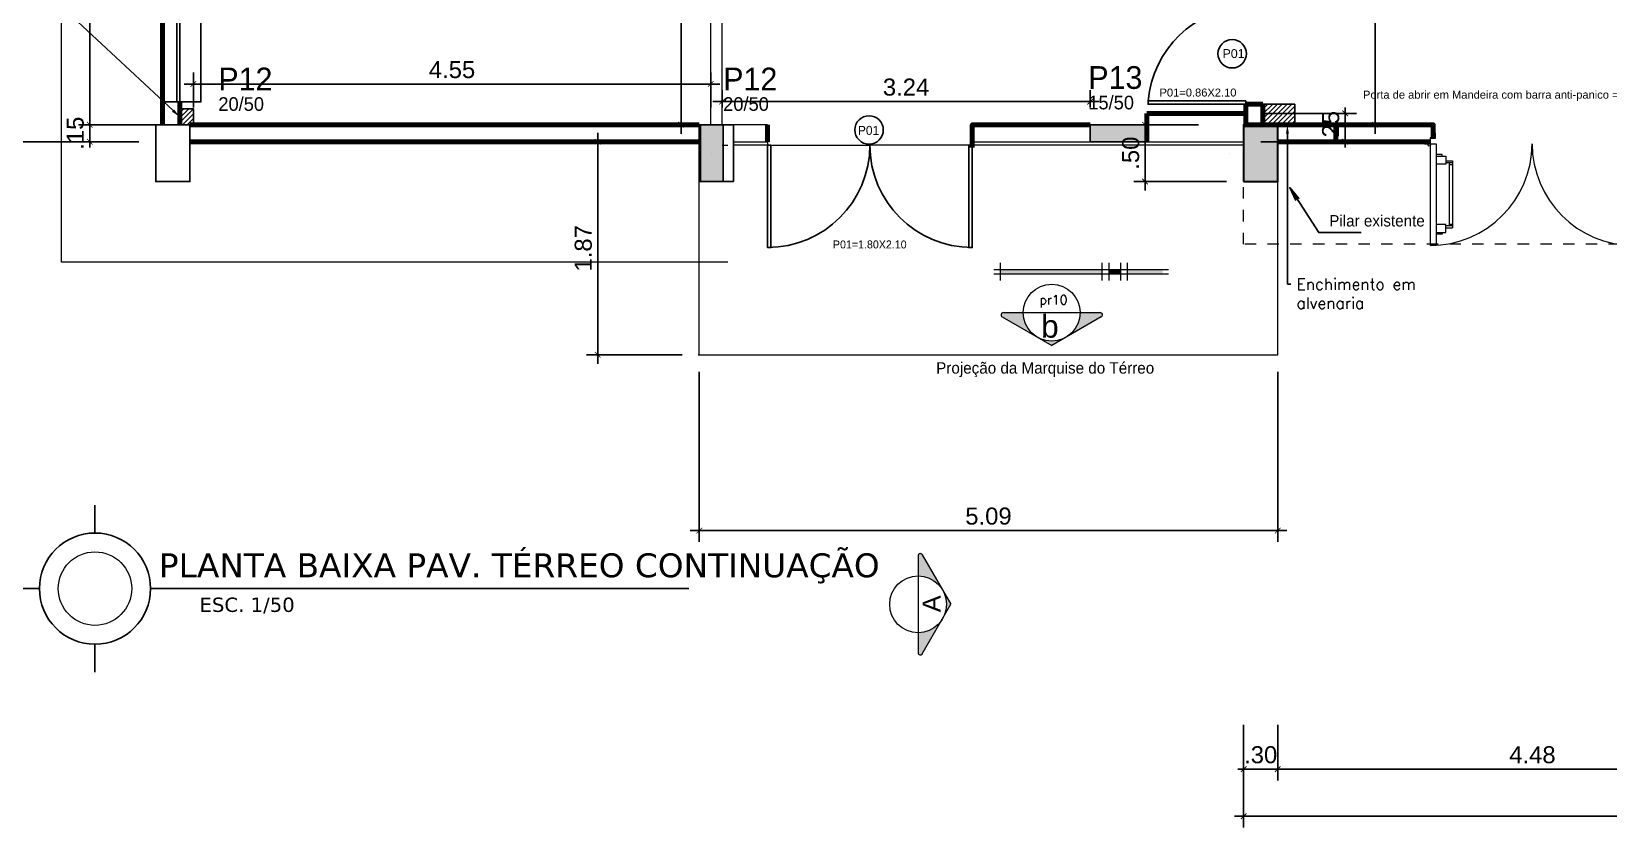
# Model space of a CAD drawing. Header units: metres. Extents: x -15851 to -15710, y 6781 to 6850.
# Drawn here: x -15826.43 to -15812.56, y 6815.64 to 6822.64 of the extents above; entities that cross this region are included whole.
import ezdxf
from ezdxf import colors
from ezdxf.entities.mleader import LeaderData, LeaderLine
from ezdxf.enums import TextEntityAlignment as Align
from ezdxf.math import Vec2, Vec3

# ---------------------------------------------------------------- set-up
doc = ezdxf.new("R2010")
doc.units = ezdxf.units.M
doc.linetypes.add('ACAD_ISO02W100', pattern=[15, 12, -3])
doc.linetypes.add('HIDDEN', pattern=[0.375, 0.25, -0.125])
for name, color, linetype in [('1', 1, 'Continuous'), ('3', 3, 'Continuous'), ('Aguas Pluviais', 160, 'Continuous'), ('ARCO', 1, 'Continuous'), ('ESQUADRIAS', 2, 'Continuous'), ('pilares', 253, 'Continuous'), ('Shafts', 1, 'Continuous'), ('TEXTO', 7, 'Continuous'), ('Texto Esquadrias', 7, 'Continuous')]:
    doc.layers.add(name, color=color, linetype=linetype)
for name, color, linetype, lineweight in [('cota', 18, 'Continuous', 9), ('K-BSE-ARQ-LAY', 252, 'Continuous', 5), ('linha', 1, 'Continuous', 9), ('Linha 1', 1, 'Continuous', 13), ('Linha 2', 2, 'Continuous', 20), ('Linha 3', 3, 'Continuous', 30), ('linha2', 2, 'Continuous', 20), ('parede', 8, 'Continuous', 80), ('Parede de Gesso', 160, 'Continuous', 9), ('projeção', 25, 'ACAD_ISO02W100', 9)]:
    doc.layers.add(name, color=color, linetype=linetype, lineweight=lineweight)
doc.styles.add('AMBI', font='arial.ttf')
doc.styles.add('arial', font='arial.ttf')
doc.styles.add('romans', font='romans.shx')
doc.styles.add('VERDANA', font='verdana.ttf')
doc.dimstyles.new('1-50', dxfattribs={"dimtxt": 0.15, "dimasz": 0.05, "dimexe": 0.1, "dimexo": 0.15, "dimgap": 0.05, "dimtad": 1, "dimzin": 4, "dimdsep": 46, "dimtxsty": 'arial', "dimblk": 'ARCHTICK', "dimcen": 0, "dimdle": 0.08, "dimclrd": 256, "dimclre": 256, "dimclrt": 256, "dimadec": 1, "dimazin": 0, "dimtfac": 1, "dimtix": 1, "dimtmove": 0, "dimatfit": 0, "dimldrblk": 'ARCHTICK', "dimfxl": 1, "dimtolj": 1, "dimarcsym": 0})

# ---------------------------------------------------------------- blocks, each defined once
blk = doc.blocks.new('_ArchTick')
at = {"color": 0, "linetype": 'ByBlock', "const_width": 0.15}
blk.add_lwpolyline([(-0.5, -0.5), (0.5, 0.5)], dxfattribs=at)
blk = doc.blocks.new('*D585')
at = {"layer": 'cota', "lineweight": -2, "transparency": 16777216}
for p, q in [((-15825.274, 6821.817), (-15826.015, 6821.817)), ((-15825.915, 6821.817), (-15825.915, 6821.867)), ((-15825.915, 6821.817), (-15825.915, 6821.667)), ((-15825.484, 6821.667), (-15826.015, 6821.667)), ((-15825.915, 6821.667), (-15825.915, 6821.617))]:
    blk.add_line(p, q, dxfattribs=at)
at = {"layer": 'Defpoints', "color": 0, "transparency": 16777216}
for p in [(-15825.124, 6821.817), (-15825.915, 6821.667), (-15825.334, 6821.667)]:
    blk.add_point(p, dxfattribs=at)
at = {"layer": 'cota', "lineweight": -2, "transparency": 16777216, "xscale": 0.05, "yscale": 0.05, "zscale": 0.05}
for p, rotation in [((-15825.915, 6821.817), 270), ((-15825.915, 6821.667), 90)]:
    blk.add_blockref('_ArchTick', p, dxfattribs=dict(at, rotation=rotation))
at = {"layer": 'cota', "transparency": 16777216, "insert": (-15826.042, 6821.742), "char_height": 0.15, "attachment_point": 5, "rotation": 90, "style": 'arial'}
blk.add_mtext('\\A1;.15', dxfattribs=at)
blk = doc.blocks.new('*D663')
at = {"layer": 'cota', "lineweight": -2, "transparency": 16777216}
for p, q in [((-15826.644, 6821.587), (-15826.644, 6837.657)), ((-15825.484, 6837.577), (-15826.744, 6837.577)), ((-15825.484, 6821.667), (-15826.744, 6821.667))]:
    blk.add_line(p, q, dxfattribs=at)
at = {"layer": 'Defpoints', "color": 0, "transparency": 16777216}
for p in [(-15826.644, 6837.577), (-15825.334, 6837.577), (-15825.334, 6821.667)]:
    blk.add_point(p, dxfattribs=at)
at = {"layer": 'cota', "lineweight": -2, "transparency": 16777216, "xscale": 0.05, "yscale": 0.05, "zscale": 0.05}
for p, rotation in [((-15826.644, 6837.577), 90), ((-15826.644, 6821.667), 270)]:
    blk.add_blockref('_ArchTick', p, dxfattribs=dict(at, rotation=rotation))
at = {"layer": 'cota', "transparency": 16777216, "insert": (-15826.771, 6829.622), "char_height": 0.15, "attachment_point": 5, "rotation": 90, "style": 'arial'}
blk.add_mtext('\\A1;15.91', dxfattribs=at)
blk = doc.blocks.new('*D669')
at = {"layer": 'cota', "lineweight": -2, "transparency": 16777216}
for p, q in [((-15825.474, 6827.482), (-15826.015, 6827.482)), ((-15825.915, 6827.562), (-15825.915, 6821.737)), ((-15825.484, 6821.817), (-15826.015, 6821.817))]:
    blk.add_line(p, q, dxfattribs=at)
at = {"layer": 'Defpoints', "color": 0, "transparency": 16777216}
for p in [(-15825.324, 6827.482), (-15825.915, 6821.817), (-15825.334, 6821.817)]:
    blk.add_point(p, dxfattribs=at)
at = {"layer": 'cota', "lineweight": -2, "transparency": 16777216, "xscale": 0.05, "yscale": 0.05, "zscale": 0.05}
for p, rotation in [((-15825.915, 6827.482), 90), ((-15825.915, 6821.817), 270)]:
    blk.add_blockref('_ArchTick', p, dxfattribs=dict(at, rotation=rotation))
at = {"layer": 'cota', "transparency": 16777216, "insert": (-15826.042, 6824.65), "char_height": 0.15, "attachment_point": 5, "rotation": 90, "style": 'arial'}
blk.add_mtext('\\A1;5.67', dxfattribs=at)
blk = doc.blocks.new('*D670')
at = {"layer": 'cota', "lineweight": -2, "transparency": 16777216}
for p, q in [((-15820.554, 6819.643), (-15820.554, 6818.147)), ((-15815.467, 6819.643), (-15815.467, 6818.147)), ((-15815.387, 6818.247), (-15820.634, 6818.247))]:
    blk.add_line(p, q, dxfattribs=at)
at = {"layer": 'Defpoints', "color": 0, "transparency": 16777216}
for p in [(-15820.554, 6819.793), (-15815.467, 6819.793), (-15820.554, 6818.247)]:
    blk.add_point(p, dxfattribs=at)
at = {"layer": 'cota', "lineweight": -2, "transparency": 16777216, "xscale": 0.05, "yscale": 0.05, "zscale": 0.05, "rotation": 180}
blk.add_blockref('_ArchTick', (-15820.554, 6818.247), dxfattribs=at)
at = {"layer": 'cota', "lineweight": -2, "transparency": 16777216, "xscale": 0.05, "yscale": 0.05, "zscale": 0.05}
blk.add_blockref('_ArchTick', (-15815.467, 6818.247), dxfattribs=at)
at = {"layer": 'cota', "transparency": 16777216, "insert": (-15818.011, 6818.374), "char_height": 0.15, "attachment_point": 5, "style": 'arial'}
blk.add_mtext('\\A1;5.09', dxfattribs=at)
blk = doc.blocks.new('*D671')
at = {"layer": 'cota', "lineweight": -2, "transparency": 16777216}
for p, q in [((-15820.704, 6821.667), (-15821.547, 6821.667)), ((-15821.447, 6819.713), (-15821.447, 6821.747)), ((-15820.704, 6819.793), (-15821.547, 6819.793))]:
    blk.add_line(p, q, dxfattribs=at)
at = {"layer": 'Defpoints', "color": 0, "transparency": 16777216}
for p in [(-15821.447, 6821.667), (-15820.554, 6821.667), (-15820.554, 6819.793)]:
    blk.add_point(p, dxfattribs=at)
at = {"layer": 'cota', "lineweight": -2, "transparency": 16777216, "xscale": 0.05, "yscale": 0.05, "zscale": 0.05}
for p, rotation in [((-15821.447, 6821.667), 90), ((-15821.447, 6819.793), 270)]:
    blk.add_blockref('_ArchTick', p, dxfattribs=dict(at, rotation=rotation))
at = {"layer": 'cota', "transparency": 16777216, "insert": (-15821.574, 6820.73), "char_height": 0.15, "attachment_point": 5, "rotation": 90, "style": 'arial'}
blk.add_mtext('\\A1;1.87', dxfattribs=at)
blk = doc.blocks.new('*D674')
at = {"layer": 'cota', "lineweight": -2, "transparency": 16777216}
for p, q in [((-15814.874, 6821.917), (-15814.874, 6821.967)), ((-15815.597, 6821.917), (-15814.774, 6821.917)), ((-15814.874, 6821.917), (-15814.874, 6821.667)), ((-15815.617, 6821.667), (-15814.774, 6821.667)), ((-15814.874, 6821.667), (-15814.874, 6821.617))]:
    blk.add_line(p, q, dxfattribs=at)
at = {"layer": 'Defpoints', "color": 0, "transparency": 16777216}
for p in [(-15815.747, 6821.917), (-15815.767, 6821.667), (-15814.874, 6821.667)]:
    blk.add_point(p, dxfattribs=at)
at = {"layer": 'cota', "lineweight": -2, "transparency": 16777216, "xscale": 0.05, "yscale": 0.05, "zscale": 0.05}
for p, rotation in [((-15814.874, 6821.917), 270), ((-15814.874, 6821.667), 90)]:
    blk.add_blockref('_ArchTick', p, dxfattribs=dict(at, rotation=rotation))
at = {"layer": 'cota', "transparency": 16777216, "insert": (-15815.001, 6821.792), "char_height": 0.15, "attachment_point": 5, "rotation": 90, "style": 'arial'}
blk.add_mtext('\\A1;.25', dxfattribs=at)
blk = doc.blocks.new('*D653')
at = {"layer": 'cota', "lineweight": -2, "transparency": 16777216}
for p, q in [((-15820.504, 6824.702), (-15820.813, 6824.702)), ((-15820.713, 6821.737), (-15820.713, 6824.782)), ((-15820.504, 6821.817), (-15820.813, 6821.817))]:
    blk.add_line(p, q, dxfattribs=at)
at = {"layer": 'Defpoints', "color": 0, "transparency": 16777216}
for p in [(-15820.713, 6824.702), (-15820.354, 6824.702), (-15820.354, 6821.817)]:
    blk.add_point(p, dxfattribs=at)
at = {"layer": 'cota', "lineweight": -2, "transparency": 16777216, "xscale": 0.05, "yscale": 0.05, "zscale": 0.05}
for p, rotation in [((-15820.713, 6824.702), 90), ((-15820.713, 6821.817), 270)]:
    blk.add_blockref('_ArchTick', p, dxfattribs=dict(at, rotation=rotation))
at = {"layer": 'cota', "transparency": 16777216, "insert": (-15820.84, 6823.26), "char_height": 0.15, "attachment_point": 5, "rotation": 90, "style": 'arial'}
blk.add_mtext('\\A1;2.89', dxfattribs=at)
blk = doc.blocks.new('*D654')
at = {"layer": 'cota', "lineweight": -2, "transparency": 16777216}
for p, q in [((-15820.354, 6821.967), (-15820.354, 6822.12)), ((-15817.117, 6821.967), (-15817.117, 6822.12)), ((-15820.434, 6822.02), (-15817.037, 6822.02))]:
    blk.add_line(p, q, dxfattribs=at)
at = {"layer": 'Defpoints', "color": 0, "transparency": 16777216}
for p in [(-15817.117, 6822.02), (-15820.354, 6821.817), (-15817.117, 6821.817)]:
    blk.add_point(p, dxfattribs=at)
at = {"layer": 'cota', "lineweight": -2, "transparency": 16777216, "xscale": 0.05, "yscale": 0.05, "zscale": 0.05, "rotation": 180}
blk.add_blockref('_ArchTick', (-15820.354, 6822.02), dxfattribs=at)
at = {"layer": 'cota', "lineweight": -2, "transparency": 16777216, "xscale": 0.05, "yscale": 0.05, "zscale": 0.05}
blk.add_blockref('_ArchTick', (-15817.117, 6822.02), dxfattribs=at)
at = {"layer": 'cota', "transparency": 16777216, "insert": (-15818.736, 6822.147), "char_height": 0.15, "attachment_point": 5, "style": 'arial'}
blk.add_mtext('\\A1;3.24', dxfattribs=at)
blk = doc.blocks.new('*D655')
at = {"layer": 'cota', "lineweight": -2, "transparency": 16777216}
for p, q in [((-15825.004, 6821.967), (-15825.004, 6822.275)), ((-15820.454, 6821.967), (-15820.454, 6822.275)), ((-15825.084, 6822.175), (-15820.374, 6822.175))]:
    blk.add_line(p, q, dxfattribs=at)
at = {"layer": 'Defpoints', "color": 0, "transparency": 16777216}
for p in [(-15820.454, 6822.175), (-15825.004, 6821.817), (-15820.454, 6821.817)]:
    blk.add_point(p, dxfattribs=at)
at = {"layer": 'cota', "lineweight": -2, "transparency": 16777216, "xscale": 0.05, "yscale": 0.05, "zscale": 0.05, "rotation": 180}
blk.add_blockref('_ArchTick', (-15825.004, 6822.175), dxfattribs=at)
at = {"layer": 'cota', "lineweight": -2, "transparency": 16777216, "xscale": 0.05, "yscale": 0.05, "zscale": 0.05}
blk.add_blockref('_ArchTick', (-15820.454, 6822.175), dxfattribs=at)
at = {"layer": 'cota', "transparency": 16777216, "insert": (-15822.729, 6822.301), "char_height": 0.15, "attachment_point": 5, "style": 'arial'}
blk.add_mtext('\\A1;4.55', dxfattribs=at)
blk = doc.blocks.new('*D596')
at = {"layer": 'cota', "lineweight": -2, "transparency": 16777216}
for p, q in [((-15816.165, 6821.817), (-15816.734, 6821.817)), ((-15816.634, 6821.237), (-15816.634, 6821.897)), ((-15815.917, 6821.317), (-15816.734, 6821.317))]:
    blk.add_line(p, q, dxfattribs=at)
at = {"layer": 'Defpoints', "color": 0, "transparency": 16777216}
for p in [(-15816.634, 6821.817), (-15816.015, 6821.817), (-15815.767, 6821.317)]:
    blk.add_point(p, dxfattribs=at)
at = {"layer": 'cota', "lineweight": -2, "transparency": 16777216, "xscale": 0.05, "yscale": 0.05, "zscale": 0.05}
for p, rotation in [((-15816.634, 6821.817), 90), ((-15816.634, 6821.317), 270)]:
    blk.add_blockref('_ArchTick', p, dxfattribs=dict(at, rotation=rotation))
at = {"layer": 'cota', "transparency": 16777216, "insert": (-15816.76, 6821.567), "char_height": 0.15, "attachment_point": 5, "rotation": 90, "style": 'arial'}
blk.add_mtext('\\A1;.50', dxfattribs=at)
blk = doc.blocks.new('*D600')
at = {"layer": 'cota', "lineweight": -2, "transparency": 16777216}
for p, q in [((-15815.767, 6816.538), (-15815.767, 6816.049)), ((-15815.467, 6816.538), (-15815.467, 6816.049)), ((-15815.767, 6816.149), (-15815.817, 6816.149)), ((-15815.767, 6816.149), (-15815.467, 6816.149)), ((-15815.467, 6816.149), (-15815.417, 6816.149))]:
    blk.add_line(p, q, dxfattribs=at)
at = {"layer": 'Defpoints', "color": 0, "transparency": 16777216}
for p in [(-15815.767, 6816.688), (-15815.467, 6816.688), (-15815.467, 6816.149)]:
    blk.add_point(p, dxfattribs=at)
at = {"layer": 'cota', "lineweight": -2, "transparency": 16777216, "xscale": 0.05, "yscale": 0.05, "zscale": 0.05}
blk.add_blockref('_ArchTick', (-15815.767, 6816.149), dxfattribs=at)
at = {"layer": 'cota', "lineweight": -2, "transparency": 16777216, "xscale": 0.05, "yscale": 0.05, "zscale": 0.05, "rotation": 180}
blk.add_blockref('_ArchTick', (-15815.467, 6816.149), dxfattribs=at)
at = {"layer": 'cota', "transparency": 16777216, "insert": (-15815.617, 6816.275), "char_height": 0.15, "attachment_point": 5, "style": 'arial'}
blk.add_mtext('\\A1;.30', dxfattribs=at)
blk = doc.blocks.new('*D601')
at = {"layer": 'cota', "lineweight": -2, "transparency": 16777216}
for p, q in [((-15815.467, 6816.538), (-15815.467, 6816.049)), ((-15810.987, 6816.538), (-15810.987, 6816.049)), ((-15815.547, 6816.149), (-15810.907, 6816.149))]:
    blk.add_line(p, q, dxfattribs=at)
at = {"layer": 'Defpoints', "color": 0, "transparency": 16777216}
for p in [(-15815.467, 6816.688), (-15810.987, 6816.688), (-15810.987, 6816.149)]:
    blk.add_point(p, dxfattribs=at)
at = {"layer": 'cota', "lineweight": -2, "transparency": 16777216, "xscale": 0.05, "yscale": 0.05, "zscale": 0.05, "rotation": 180}
blk.add_blockref('_ArchTick', (-15815.467, 6816.149), dxfattribs=at)
at = {"layer": 'cota', "lineweight": -2, "transparency": 16777216, "xscale": 0.05, "yscale": 0.05, "zscale": 0.05}
blk.add_blockref('_ArchTick', (-15810.987, 6816.149), dxfattribs=at)
at = {"layer": 'cota', "transparency": 16777216, "insert": (-15813.227, 6816.275), "char_height": 0.15, "attachment_point": 5, "style": 'arial'}
blk.add_mtext('\\A1;4.48', dxfattribs=at)
blk = doc.blocks.new('*D608')
at = {"layer": 'cota', "lineweight": -2, "transparency": 16777216}
for p, q in [((-15815.767, 6816.538), (-15815.767, 6815.636)), ((-15791.567, 6816.538), (-15791.567, 6815.636)), ((-15815.847, 6815.736), (-15791.487, 6815.736))]:
    blk.add_line(p, q, dxfattribs=at)
at = {"layer": 'Defpoints', "color": 0, "transparency": 16777216}
for p in [(-15815.767, 6816.688), (-15791.567, 6816.688), (-15791.567, 6815.736)]:
    blk.add_point(p, dxfattribs=at)
at = {"layer": 'cota', "lineweight": -2, "transparency": 16777216, "xscale": 0.05, "yscale": 0.05, "zscale": 0.05, "rotation": 180}
blk.add_blockref('_ArchTick', (-15815.767, 6815.736), dxfattribs=at)
at = {"layer": 'cota', "lineweight": -2, "transparency": 16777216, "xscale": 0.05, "yscale": 0.05, "zscale": 0.05}
blk.add_blockref('_ArchTick', (-15791.567, 6815.736), dxfattribs=at)
at = {"layer": 'cota', "transparency": 16777216, "insert": (-15803.667, 6815.863), "char_height": 0.15, "attachment_point": 5, "style": 'arial'}
blk.add_mtext('\\A1;24.20', dxfattribs=at)
blk = doc.blocks.new('*D690')
at = {"layer": 'cota', "lineweight": -2, "transparency": 16777216}
for p, q in [((-15815.467, 6833.897), (-15814.511, 6833.897)), ((-15814.611, 6821.737), (-15814.611, 6833.977)), ((-15815.447, 6821.817), (-15814.511, 6821.817))]:
    blk.add_line(p, q, dxfattribs=at)
at = {"layer": 'Defpoints', "color": 0, "transparency": 16777216}
for p in [(-15815.617, 6833.897), (-15814.611, 6833.897), (-15815.597, 6821.817)]:
    blk.add_point(p, dxfattribs=at)
at = {"layer": 'cota', "lineweight": -2, "transparency": 16777216, "xscale": 0.05, "yscale": 0.05, "zscale": 0.05}
for p, rotation in [((-15814.611, 6833.897), 90), ((-15814.611, 6821.817), 270)]:
    blk.add_blockref('_ArchTick', p, dxfattribs=dict(at, rotation=rotation))
at = {"layer": 'cota', "transparency": 16777216, "insert": (-15814.737, 6827.857), "char_height": 0.15, "attachment_point": 5, "rotation": 90, "style": 'arial'}
blk.add_mtext('\\A1;12.08', dxfattribs=at)

msp = doc.modelspace()

# ---------------------------------------------------------------- hatches: boundary and pattern name
at = {"layer": 'linha'}
h = msp.add_hatch(color=256, dxfattribs=at)
h.paths.add_polyline_path([(-15817.01, 6820.505), (-15817.904, 6820.505), (-15817.904, 6820.544), (-15817.01, 6820.544)])
h.paths.add_polyline_path([(-15816.478, 6820.505), (-15816.787, 6820.505), (-15816.787, 6820.544), (-15816.478, 6820.544)])
msp.add_hatch(color=256, dxfattribs=at).paths.add_polyline_path([(-15816.846, 6820.505), (-15816.951, 6820.505), (-15816.951, 6820.544), (-15816.846, 6820.544)])
h = msp.add_hatch(color=256, dxfattribs=at)
h.paths.add_polyline_path([(-15817.89, 6820.127, -0.767327), (-15817.88, 6820.164), (-15817.705, 6820.164, 0.267949), (-15817.58, 6819.948)])
h.paths.add_polyline_path([(-15817.33, 6819.948), (-15817.455, 6819.876), (-15817.58, 6819.948, 0.131652), (-15817.455, 6819.914, 0.131652)])
h.paths.add_polyline_path([(-15817.029, 6820.164, -0.767327), (-15817.019, 6820.127), (-15817.33, 6819.948, 0.267949), (-15817.205, 6820.164)])
h = msp.add_hatch(color=256, dxfattribs=at)
h.paths.add_polyline_path([(-15818.593, 6818.035, 0.767327), (-15818.63, 6818.025), (-15818.63, 6817.849, -0.267949), (-15818.414, 6817.724)])
h.paths.add_polyline_path([(-15818.414, 6817.474), (-15818.342, 6817.599), (-15818.414, 6817.724, -0.131652), (-15818.38, 6817.599, -0.131652)])
h.paths.add_polyline_path([(-15818.63, 6817.174, 0.767327), (-15818.593, 6817.164), (-15818.414, 6817.474, -0.267949), (-15818.63, 6817.349)])
at = {"layer": 'Linha 3', "linetype": 'Continuous'}
h = msp.add_hatch(color=256, dxfattribs=at)
h.dxf.hatch_style = 1
h.paths.add_polyline_path([(-15815.467, 6821.817), (-15815.767, 6821.817), (-15815.767, 6821.317), (-15815.467, 6821.317)])
at = {"layer": 'pilares'}
h = msp.add_hatch(color=256, dxfattribs=at)
h.paths.add_polyline_path([(-15796.497, 6818.767), (-15796.797, 6818.767), (-15796.797, 6818.567), (-15796.497, 6818.567)])
h.paths.add_polyline_path([(-15801.127, 6818.767), (-15801.427, 6818.767), (-15801.427, 6818.567), (-15801.127, 6818.567)])
h.paths.add_polyline_path([(-15803.817, 6818.767), (-15804.117, 6818.767), (-15804.117, 6818.567), (-15803.817, 6818.567)])
h.paths.add_polyline_path([(-15805.907, 6821.817), (-15806.207, 6821.817), (-15806.207, 6821.317), (-15805.907, 6821.317)])
h.paths.add_polyline_path([(-15810.687, 6821.817), (-15810.987, 6821.817), (-15810.987, 6821.317), (-15810.687, 6821.317)])
h.paths.add_polyline_path([(-15815.467, 6821.817), (-15815.767, 6821.817), (-15815.767, 6821.317), (-15815.467, 6821.317)])
h.paths.add_polyline_path([(-15815.467, 6827.917), (-15815.767, 6827.917), (-15815.767, 6827.417), (-15815.467, 6827.417)])
h.paths.add_polyline_path([(-15810.687, 6827.917), (-15810.987, 6827.917), (-15810.987, 6827.417), (-15810.687, 6827.417)])
h.paths.add_polyline_path([(-15805.907, 6827.917), (-15806.207, 6827.917), (-15806.207, 6827.417), (-15805.907, 6827.417)])
h.paths.add_polyline_path([(-15801.127, 6827.917), (-15801.427, 6827.917), (-15801.427, 6827.417), (-15801.127, 6827.417)])
h.paths.add_polyline_path([(-15796.347, 6827.917), (-15796.647, 6827.917), (-15796.647, 6827.417), (-15796.347, 6827.417)])
h.paths.add_polyline_path([(-15796.347, 6821.817), (-15796.647, 6821.817), (-15796.647, 6821.317), (-15796.347, 6821.317)])
h.paths.add_polyline_path([(-15791.567, 6821.817), (-15791.867, 6821.817), (-15791.867, 6821.317), (-15791.567, 6821.317)])
h.paths.add_polyline_path([(-15791.567, 6827.917), (-15791.867, 6827.917), (-15791.867, 6827.417), (-15791.567, 6827.417)])
h.paths.add_polyline_path([(-15791.567, 6834.147), (-15791.867, 6834.147), (-15791.867, 6833.647), (-15791.567, 6833.647)])
h.paths.add_polyline_path([(-15796.347, 6834.147), (-15796.647, 6834.147), (-15796.647, 6833.647), (-15796.347, 6833.647)])
h.paths.add_polyline_path([(-15798.677, 6832.167), (-15798.977, 6832.167), (-15798.977, 6831.967), (-15798.677, 6831.967)])
h.paths.add_polyline_path([(-15801.242, 6834.147), (-15801.542, 6834.147), (-15801.542, 6833.647), (-15801.242, 6833.647)])
h.paths.add_polyline_path([(-15805.712, 6834.147), (-15806.012, 6834.147), (-15806.012, 6833.647), (-15805.712, 6833.647)])
h.paths.add_polyline_path([(-15803.517, 6832.167), (-15803.817, 6832.167), (-15803.817, 6831.967), (-15803.517, 6831.967)])
h.paths.add_polyline_path([(-15808.357, 6832.167), (-15808.657, 6832.167), (-15808.657, 6831.967), (-15808.357, 6831.967)])
h.paths.add_polyline_path([(-15810.687, 6834.147), (-15810.987, 6834.147), (-15810.987, 6833.647), (-15810.687, 6833.647)])
h.paths.add_polyline_path([(-15815.467, 6834.147), (-15815.767, 6834.147), (-15815.767, 6833.647), (-15815.467, 6833.647)])
h.paths.add_polyline_path([(-15810.337, 6837.597), (-15810.737, 6837.597), (-15810.737, 6837.397), (-15810.337, 6837.397)])
h.paths.add_polyline_path([(-15805.857, 6837.597), (-15806.257, 6837.597), (-15806.257, 6837.397), (-15805.857, 6837.397)])
h.paths.add_polyline_path([(-15801.077, 6837.597), (-15801.477, 6837.597), (-15801.477, 6837.397), (-15801.077, 6837.397)])
h.paths.add_polyline_path([(-15796.607, 6837.597), (-15797.007, 6837.597), (-15797.007, 6837.397), (-15796.607, 6837.397)])
h = msp.add_hatch(color=256, dxfattribs=at)
h.dxf.hatch_style = 1
h.paths.add_polyline_path([(-15816.617, 6821.817), (-15817.117, 6821.817), (-15817.117, 6821.667), (-15816.617, 6821.667)])
at = {"layer": 'Shafts'}
h = msp.add_hatch(dxfattribs=at)
h.set_pattern_fill('_USER', color=256, scale=0.03, angle=45, style=0, pattern_type=0)
h.set_pattern_definition([(45, (-8.127164, -6.771344), (-0.021213203436, 0.021213203436), [])])
h.paths.add_polyline_path([(-15825.004, 6821.957), (-15825.124, 6821.957), (-15825.124, 6821.817), (-15825.004, 6821.817)])
h = msp.add_hatch(dxfattribs=at)
h.set_pattern_fill('_USER', color=256, scale=0.03, angle=45, style=0, pattern_type=0)
h.set_pattern_definition([(45, (1.399288, -0.671344), (-0.021213203436, 0.021213203436), [])])
h.paths.add_polyline_path([(-15815.317, 6821.997), (-15815.597, 6821.997), (-15815.597, 6821.817), (-15815.467, 6821.817), (-15815.317, 6821.817)])

# ---------------------------------------------------------------- linework, layer by layer
at = {"layer": '1', "linetype": 'Continuous'}
for p, q in [((-15825.334, 6821.817), (-15825.034, 6821.817)), ((-15820.444, 6821.567), (-15820.444, 6821.567)), ((-15816.867, 6821.587), (-15816.867, 6821.587)), ((-15815.892, 6821.567), (-15815.892, 6821.567))]:
    msp.add_line(p, q, dxfattribs=at)
msp.add_lwpolyline([(-15814.733, 6820.868), (-15815.106, 6820.868), (-15815.362, 6821.264), (-15815.281, 6821.169), (-15815.362, 6821.264), (-15815.308, 6821.151)], dxfattribs=at)
msp.add_circle((-15819.061, 6821.771), 0.125, dxfattribs=at)
at = {"layer": '3'}
for p, q in [((-15825.869, 6818.226), (-15825.869, 6818.471)), ((-15826.358, 6817.737), (-15826.619, 6817.737)), ((-15825.379, 6817.737), (-15820.647, 6817.737)), ((-15825.869, 6817.247), (-15825.869, 6817.003))]:
    msp.add_line(p, q, dxfattribs=at)
msp.add_circle((-15825.869, 6817.737), 0.489, dxfattribs=at)
at = {"layer": 'ARCO'}
msp.add_arc((-15815.699, 6821.947), 0.912, 93.0476, 174.9184, dxfattribs=at)
at = {"layer": 'cota'}
msp.add_line((-15819.954, 6821.817), (-15820.254, 6821.817), dxfattribs=at)
at = {"layer": 'ESQUADRIAS'}
msp.add_line((-15825.274, 6822.017), (-15825.124, 6822.017), dxfattribs=at)
for points in [[(-15825.124, 6824.217), (-15825.124, 6822.017), (-15825.149, 6822.017), (-15825.149, 6824.217)], [(-15825.124, 6824.217), (-15824.937, 6824.217), (-15824.937, 6822.017), (-15825.124, 6822.017)], [(-15815.747, 6822.027), (-15816.607, 6822.027), (-15816.607, 6821.997), (-15815.747, 6821.997)], [(-15819.954, 6821.637), (-15819.954, 6820.737), (-15819.924, 6820.737), (-15819.924, 6821.637)], [(-15818.184, 6821.637), (-15818.184, 6820.737), (-15818.154, 6820.737), (-15818.154, 6821.637)]]:
    msp.add_lwpolyline(points, close=True, dxfattribs=at)
for centre, start, end in [((-15819.954, 6821.637), 270, 0), ((-15818.154, 6821.637), 180, 270)]:
    msp.add_arc(centre, 0.9, start, end, dxfattribs=at)
at = {"layer": 'K-BSE-ARQ-LAY'}
msp.add_line((-15813.96, 6821.483), (-15813.96, 6820.927), dxfattribs=at)
for points in [[(-15814.175, 6821.667), (-15814.175, 6821.65), (-15814.075, 6821.65)], [(-15814.125, 6820.755), (-15814.125, 6821.7), (-15814.08, 6821.7), (-15814.08, 6821.745), (-15814.1, 6821.745), (-15814.1, 6821.742), (-15814.082, 6821.742), (-15814.082, 6821.702), (-15814.127, 6821.702), (-15814.127, 6821.652), (-15814.172, 6821.652), (-15814.172, 6821.667)], [(-15814.075, 6821.65), (-15814.075, 6820.755), (-15814.125, 6820.755)], [(-15814.022, 6821.54), (-15814.022, 6821.554), (-15814.075, 6821.554)], [(-15814.075, 6821.54), (-15813.99, 6821.54), (-15813.99, 6821.47), (-15814.075, 6821.47)], [(-15813.99, 6821.499), (-15813.93, 6821.499), (-15813.93, 6820.91)], [(-15813.93, 6821.483), (-15813.99, 6821.483)], [(-15813.96, 6821.468), (-15813.93, 6821.468)], [(-15814.075, 6820.87), (-15813.99, 6820.87), (-15813.99, 6820.94), (-15814.075, 6820.94)], [(-15814.022, 6820.87), (-15814.022, 6820.855), (-15814.075, 6820.855)], [(-15813.93, 6820.927), (-15813.99, 6820.927)], [(-15813.99, 6820.91), (-15813.93, 6820.91)], [(-15813.96, 6820.941), (-15813.93, 6820.941)]]:
    msp.add_lwpolyline(points, dxfattribs=at)
msp.add_circle((-15814.135, 6821.64), 0.0103, dxfattribs=at)
for centre, start, end in [((-15814.125, 6821.65), 270, 0), ((-15812.335, 6821.65), 180, 270)]:
    msp.add_arc(centre, 0.895, start, end, dxfattribs=at)
at = {"layer": 'linha'}
for p, q in [((-15820.354, 6821.637), (-15820.304, 6821.637)), ((-15817.963, 6820.544), (-15816.428, 6820.544)), ((-15817.904, 6820.446), (-15817.904, 6820.603)), ((-15817.01, 6820.446), (-15817.01, 6820.603)), ((-15816.951, 6820.446), (-15816.951, 6820.603)), ((-15816.846, 6820.446), (-15816.846, 6820.603)), ((-15816.846, 6820.446), (-15816.846, 6820.603)), ((-15816.787, 6820.446), (-15816.787, 6820.603)), ((-15817.963, 6820.505), (-15816.428, 6820.505)), ((-15817.89, 6820.127), (-15817.455, 6819.876)), ((-15817.019, 6820.127), (-15817.455, 6819.876)), ((-15818.593, 6818.035), (-15818.342, 6817.599)), ((-15818.593, 6817.164), (-15818.342, 6817.599))]:
    msp.add_line(p, q, dxfattribs=at)
for centre, start, end in [((-15817.88, 6820.144), 90, 240), ((-15817.029, 6820.144), 300, 90), ((-15818.61, 6818.025), 30, 180), ((-15818.61, 6817.174), 180, 330)]:
    msp.add_arc(centre, 0.02, start, end, dxfattribs=at)
at = {"layer": 'Linha 2'}
msp.add_circle((-15825.869, 6817.737), 0.323, dxfattribs=at)
at = {"layer": 'Linha 3', "linetype": 'Continuous'}
for p, q in [((-15815.767, 6821.817), (-15815.467, 6821.817)), ((-15815.767, 6821.327), (-15815.767, 6821.327)), ((-15815.767, 6821.317), (-15815.767, 6821.317))]:
    msp.add_line(p, q, dxfattribs=at)
msp.add_lwpolyline([(-15815.767, 6821.317), (-15815.467, 6821.317), (-15815.467, 6821.817), (-15815.767, 6821.817), (-15815.767, 6821.317)], dxfattribs=at)
at = {"layer": 'linha2'}
for p, q in [((-15826.164, 6820.607), (-15826.164, 6837.597)), ((-15825.084, 6820.607), (-15826.164, 6820.607)), ((-15820.304, 6820.607), (-15825.084, 6820.607)), ((-15817.88, 6820.164), (-15817.029, 6820.164)), ((-15818.63, 6818.025), (-15818.63, 6817.174))]:
    msp.add_line(p, q, dxfattribs=at)
for centre in [(-15817.455, 6820.164), (-15818.63, 6817.599)]:
    msp.add_circle(centre, 0.25, dxfattribs=at)
at = {"layer": 'parede'}
for p, q in [((-15825.274, 6821.817), (-15825.274, 6827.482)), ((-15825.124, 6821.817), (-15825.124, 6822.017)), ((-15815.747, 6821.817), (-15815.747, 6821.997)), ((-15815.597, 6821.817), (-15815.597, 6821.997)), ((-15820.554, 6821.817), (-15825.034, 6821.817)), ((-15819.954, 6821.667), (-15819.954, 6821.817)), ((-15816.617, 6821.667), (-15816.617, 6821.917)), ((-15815.767, 6821.817), (-15815.467, 6821.817)), ((-15825.034, 6821.667), (-15820.554, 6821.667))]:
    msp.add_line(p, q, dxfattribs=at)
for points in [[(-15815.747, 6821.997), (-15815.597, 6821.997)], [(-15819.178, 6821.817), (-15819.178, 6821.817)], [(-15818.943, 6821.817), (-15818.944, 6821.817)], [(-15817.117, 6821.817), (-15818.154, 6821.817), (-15818.154, 6821.617)], [(-15815.747, 6821.917), (-15816.617, 6821.917)], [(-15815.467, 6821.667), (-15814.957, 6821.667), (-15814.957, 6821.817), (-15815.467, 6821.817)], [(-15814.1, 6821.7), (-15814.1, 6821.817), (-15815.467, 6821.817)], [(-15815.467, 6821.667), (-15814.125, 6821.667)]]:
    msp.add_lwpolyline(points, dxfattribs=at)
at = {"layer": 'Parede de Gesso'}
for p, q in [((-15820.454, 6821.817), (-15820.454, 6827.482)), ((-15820.354, 6821.817), (-15820.354, 6827.482)), ((-15819.954, 6821.637), (-15819.054, 6821.637)), ((-15818.154, 6821.637), (-15819.054, 6821.637))]:
    msp.add_line(p, q, dxfattribs=at)
for points in [[(-15820.254, 6821.667), (-15819.954, 6821.667), (-15819.954, 6821.637), (-15820.254, 6821.637)], [(-15815.767, 6821.637), (-15818.154, 6821.637), (-15818.154, 6821.667), (-15815.767, 6821.667)]]:
    msp.add_lwpolyline(points, close=True, dxfattribs=at)
at = {"layer": 'pilares'}
for points in [[(-15825.334, 6821.317), (-15825.034, 6821.317), (-15825.034, 6821.817), (-15825.334, 6821.817), (-15825.334, 6821.317)], [(-15820.554, 6821.317), (-15820.254, 6821.317), (-15820.254, 6821.817), (-15820.554, 6821.817), (-15820.554, 6821.317)], [(-15820.544, 6821.317), (-15820.344, 6821.317), (-15820.344, 6821.817), (-15820.544, 6821.817), (-15820.544, 6821.317)]]:
    msp.add_lwpolyline(points, dxfattribs=at)
for points in [[(-15825.334, 6821.817), (-15825.034, 6821.817), (-15825.034, 6821.317), (-15825.334, 6821.317)], [(-15820.554, 6821.817), (-15820.254, 6821.817), (-15820.254, 6821.317), (-15820.554, 6821.317)], [(-15817.117, 6821.667), (-15816.617, 6821.667), (-15816.617, 6821.817), (-15817.117, 6821.817)], [(-15815.767, 6821.317), (-15815.467, 6821.317), (-15815.467, 6821.817), (-15815.767, 6821.817)]]:
    msp.add_lwpolyline(points, close=True, dxfattribs=at)
for points in [[(-15820.544, 6821.317), (-15820.544, 6821.817), (-15820.544, 6821.317)], [(-15820.544, 6821.317), (-15820.344, 6821.317), (-15820.344, 6821.817)], [(-15820.544, 6821.317), (-15820.344, 6821.817), (-15820.544, 6821.817)], [(-15820.544, 6821.317), (-15820.544, 6821.817), (-15820.544, 6821.317)]]:
    msp.add_solid(points, dxfattribs=at)
at = {"layer": 'projeção'}
for p, q in [((-15820.554, 6819.793), (-15820.554, 6821.647)), ((-15815.467, 6819.793), (-15815.467, 6821.317)), ((-15820.564, 6819.793), (-15815.467, 6819.793))]:
    msp.add_line(p, q, dxfattribs=at)
at = {"layer": 'projeção', "linetype": 'HIDDEN', "ltscale": 0.15}
msp.add_lwpolyline([(-15806.057, 6820.767), (-15815.767, 6820.767), (-15815.767, 6821.317)], dxfattribs=at)
at = {"layer": 'Shafts'}
for points in [[(-15825.124, 6821.817), (-15825.004, 6821.817), (-15825.004, 6821.957), (-15825.124, 6821.957)], [(-15815.597, 6821.817), (-15815.317, 6821.817), (-15815.317, 6821.997), (-15815.597, 6821.997)], [(-15815.317, 6821.817), (-15815.597, 6821.817), (-15815.597, 6821.997), (-15815.317, 6821.997)]]:
    msp.add_lwpolyline(points, close=True, dxfattribs=at)
at = {"layer": 'Texto Esquadrias'}
msp.add_circle((-15815.868, 6822.441), 0.125, dxfattribs=at)

# ---------------------------------------------------------------- texts
at = {"layer": '1', "linetype": 'Continuous'}
for s, height, p in [('P01', 0.0783, (-15819.159, 6821.728)), ('Pilar existente', 0.1, (-15815.014, 6820.922)), ('P01=1.80X2.10', 0.07, (-15819.379, 6820.729)), ('Projeção da Marquise do Térreo', 0.1, (-15818.471, 6819.628))]:
    msp.add_text(s, height=height, dxfattribs=at).set_placement(p)
at = {"layer": '3', "linetype": 'Continuous'}
for s, p in [('20/50', (-15824.784, 6821.939)), ('20/50', (-15820.344, 6821.939)), ('15/50', (-15817.133, 6821.952))]:
    msp.add_text(s, height=0.12, dxfattribs=at).set_placement(p)
at = {"layer": 'Aguas Pluviais', "linetype": 'Continuous'}
for s, p in [('P12', (-15824.784, 6822.119)), ('P12', (-15820.344, 6822.119)), ('P13', (-15817.133, 6822.132))]:
    msp.add_text(s, height=0.2, dxfattribs=at).set_placement(p)
at = {"layer": 'linha2'}
for s, height, style, p in [('pr10', 0.08, 'romans', (-15817.439, 6820.237)), ('b', 0.2, 'arial', (-15817.471, 6819.944))]:
    msp.add_text(s, height=height, dxfattribs=dict(at, style=style)).set_placement(p, align=Align.CENTER)
at = {"layer": 'linha2', "style": 'arial'}
msp.add_text('A', height=0.16, rotation=90, dxfattribs=at).set_placement((-15818.431, 6817.603), align=Align.CENTER)
at = {"layer": 'TEXTO', "linetype": 'Continuous', "style": 'VERDANA'}
for s, height, p in [('PLANTA BAIXA PAV. TÉRREO CONTINUAÇÃO', 0.21, (-15825.307, 6817.837)), ('ESC. 1/50', 0.126, (-15824.95, 6817.532))]:
    msp.add_text(s, height=height, dxfattribs=at).set_placement(p)
at = {"layer": 'Texto Esquadrias', "style": 'AMBI'}
for s, insert, char_height, width, attachment_point in [('P01', (-15815.953, 6822.482), 0.0783, 1.16629, 1), ('P01=0.86X2.10', (-15815.83, 6822.064), 0.07, 0.69701, 9), ('Porta de abrir em Mandeira com barra anti-panico = 1,8x2,10 m', (-15814.717, 6822.025), 0.07, 2.85195, 7)]:
    msp.add_mtext(s, dxfattribs=dict(at, insert=insert, char_height=char_height, width=width, attachment_point=attachment_point))

# ---------------------------------------------------------------- dimensions: what is measured, and where the dimension line sits
at = {"layer": 'cota'}
for base, p1, p2, picture, middle in [((-15826.644, 6837.577), (-15825.334, 6821.667), (-15825.334, 6837.577), '*D663', (-15826.771, 6829.622)), ((-15814.611, 6833.897), (-15815.597, 6821.817), (-15815.617, 6833.897), '*D690', (-15814.737, 6827.857)), ((-15825.915277962, 6821.817329537), (-15825.323742199, 6827.482329537), (-15825.333742199, 6821.817329537), '*D669', (-15826.04186391, 6824.649829537)), ((-15820.713360916, 6824.702329537), (-15820.353742199, 6821.817329537), (-15820.353742199, 6824.702329537), '*D653', (-15820.839946864, 6823.259829537)), ((-15814.874, 6821.667), (-15815.747, 6821.917), (-15815.767, 6821.667), '*D674', (-15815.001, 6821.792)), ((-15825.915, 6821.667), (-15825.124, 6821.817), (-15825.334, 6821.667), '*D585', (-15826.042, 6821.742)), ((-15816.634, 6821.817), (-15815.767, 6821.317), (-15816.015, 6821.817), '*D596', (-15816.76, 6821.567)), ((-15821.447, 6821.667), (-15820.554, 6819.793), (-15820.554, 6821.667), '*D671', (-15821.574, 6820.73))]:
    dim = msp.add_linear_dim(base=base, p1=p1, p2=p2, angle=90, dimstyle='1-50', dxfattribs=at)
    dim.commit()
    dim.dimension.update_dxf_attribs({"geometry": picture, "text_midpoint": middle})
for base, p1, p2, picture, middle in [((-15820.454, 6822.175), (-15825.004, 6821.817), (-15820.454, 6821.817), '*D655', (-15822.729, 6822.301)), ((-15817.117, 6822.02), (-15820.354, 6821.817), (-15817.117, 6821.817), '*D654', (-15818.736, 6822.147)), ((-15820.554, 6818.247), (-15815.467, 6819.793), (-15820.554, 6819.793), '*D670', (-15818.011, 6818.374)), ((-15791.567, 6815.736), (-15815.767, 6816.688), (-15791.567, 6816.688), '*D608', (-15803.667, 6815.863)), ((-15815.467, 6816.149), (-15815.767, 6816.688), (-15815.467, 6816.688), '*D600', (-15815.617, 6816.275)), ((-15810.987, 6816.149), (-15815.467, 6816.688), (-15810.987, 6816.688), '*D601', (-15813.227, 6816.275))]:
    dim = msp.add_linear_dim(base=base, p1=p1, p2=p2, dimstyle='1-50', dxfattribs=at)
    dim.commit()
    dim.dimension.update_dxf_attribs({"geometry": picture, "text_midpoint": middle})

# ---------------------------------------------------------------- leaders
at = {"layer": 'Linha 1'}
ml = msp.add_multileader_mtext('Standard', dxfattribs=at)
ml.set_content('Enchimento em \\Palvenaria', color=2, style='romans')
ml.set_leader_properties(color=1)
ml.build(insert=Vec2(0, 0))
ml.multileader.update_dxf_attribs({"text_right_attachment_type": 6, "dogleg_length": 3, "arrow_head_size": 0.08})
ctx = ml.context
ctx.base_point, ctx.char_height, ctx.arrow_head_size, ctx.landing_gap_size, ctx.plane_origin = Vec3(-15827.347, 6822.833), 0.1, 0.08, 0.05, Vec3(-15825.124, 6821.887)
ctx.right_attachment = 6
notes = []
notes.append((ctx, [(0, (1, 1, 0), (-15826.065, 6822.763), (-1, 0), 0.03, [(0, [(-15825.124, 6821.887)], 0, [])])]))
ctx.mtext.insert, ctx.mtext.width, ctx.mtext.flow_direction = Vec3(-15827.297, 6822.883), 3.26037, 5
ml = msp.add_multileader_mtext('Standard', dxfattribs=at)
ml.set_content('Enchimento em \\Palvenaria', color=2, style='romans')
ml.set_leader_properties(color=1)
ml.build(insert=Vec2(0, 0))
ml.multileader.update_dxf_attribs({"text_right_attachment_type": 6, "dogleg_length": 3, "arrow_head_size": 0.08})
ctx = ml.context
ctx.base_point, ctx.char_height, ctx.arrow_head_size, ctx.landing_gap_size, ctx.plane_origin = Vec3(-15815.352, 6820.415), 0.1, 0.08, 0.05, Vec3(-15815.382, 6819.672)
ctx.right_attachment = 6
notes.append((ctx, [(0, (1, 1, 0), (-15815.382, 6820.415), (1, 0), 0.03, [(0, [(-15815.382, 6821.817)], 0, [])])]))
ctx.mtext.insert, ctx.mtext.width, ctx.mtext.flow_direction = Vec3(-15815.302, 6820.465), 2.62727, 5
for ctx, leaders in notes:
    for number, flags, end, landing, length, lines in leaders:
        leader = LeaderData()
        leader.index, (leader.has_last_leader_line, leader.has_dogleg_vector, leader.attachment_direction) = number, flags
        leader.last_leader_point, leader.dogleg_vector, leader.dogleg_length = Vec3(end), Vec3(landing), length
        for number, points, colour, breaks in lines:
            line = LeaderLine()
            line.index, line.vertices, line.color, line.breaks = number, Vec3.list(points), colors.encode_raw_color(colour), breaks
            leader.lines.append(line)
        ctx.leaders.append(leader)

doc.saveas('drawing.dxf')
